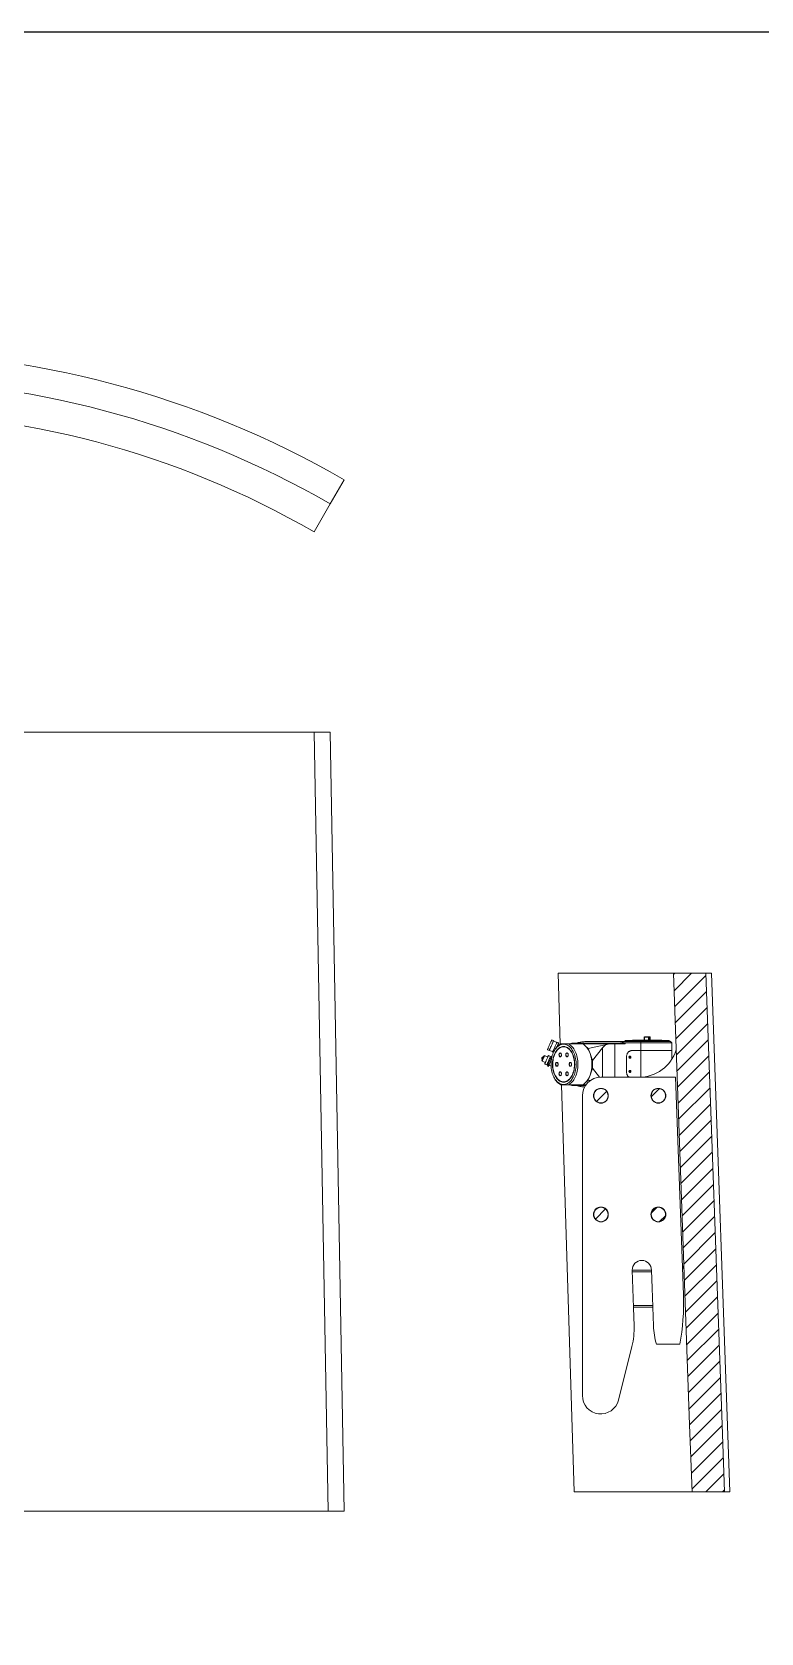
# Model space of a CAD drawing. Header units: millimetres. Extents: x -133 to 8217, y -787 to 7844.
# Drawn here: x 2310 to 4275, y 3528 to 7844 of the extents above; entities that cross this region are included whole.
import ezdxf

# ---------------------------------------------------------------- set-up
doc = ezdxf.new("R2010")
doc.units = ezdxf.units.MM
doc.header["$MEASUREMENT"] = 0
for name, color, linetype in [('00_pen 0.05', 253, 'Continuous'), ('00_pen 0.10', 140, 'Continuous'), ('00_pen 0.25', 3, 'Continuous'), ('00_PEN_Dimensions&Text', 1, 'Continuous')]:
    doc.layers.add(name, color=color, linetype=linetype)
pattern_1 = [(45, (-145.154, 1568.38), (-22.45064, 22.45064), [])]

msp = doc.modelspace()

# ---------------------------------------------------------------- hatches: boundary and pattern name
at = {"layer": '00_pen 0.05', "lineweight": 0}
h = msp.add_hatch(dxfattribs=at)
h.set_pattern_fill('ANSI31', color=256, scale=10, style=0)
h.set_pattern_definition(pattern_1)
edge = h.paths.add_edge_path(flags=0)
edge.add_spline(control_points=[(4038.6, 5307.5), (4053.2, 4901.6), (4067.8, 4495.8), (4082.4, 4089.9), (4084.5, 4029.5), (4086.7, 3969.1), (4088.9, 3908.7)], knot_values=[1.568492, 1.568492, 1.568492, 1.568492, 2.78687, 2.78687, 2.78687, 2.968143, 2.968143, 2.968143, 2.968143], weights=[1, 1, 1, 1, 1, 1, 1], degree=3, periodic=0)
edge.add_line((4088.9, 3908.7), (4176.5, 3908.7))
edge.add_spline(control_points=[(4176.5, 3908.7), (4174.3, 3969.2), (4172.1, 4029.7), (4169.9, 4090.1), (4155.4, 4495.9), (4140.8, 4901.7), (4126.2, 5307.5)], knot_values=[2.62055, 2.62055, 2.62055, 2.62055, 2.802049, 2.802049, 2.802049, 4.020201, 4.020201, 4.020201, 4.020201], weights=[1, 1, 1, 1, 1, 1, 1], degree=3, periodic=0)
edge.add_line((4126.2, 5307.5), (4038.6, 5307.5))
at = {"layer": '00_pen 0.25', "lineweight": 0}
h = msp.add_hatch(dxfattribs=at)
h.set_pattern_fill('ANSI31', color=256, scale=10, style=0)
h.set_pattern_definition(pattern_1)
edge = h.paths.add_edge_path(flags=0)
edge.add_arc((3843.3, 4976.7), 19.5, 0, 360)
h = msp.add_hatch(dxfattribs=at)
h.set_pattern_fill('ANSI31', color=256, scale=10, style=0)
h.set_pattern_definition(pattern_1)
edge = h.paths.add_edge_path(flags=0)
edge.add_arc((3998.3, 4976.7), 19.5, 0, 360)
h = msp.add_hatch(dxfattribs=at)
h.set_pattern_fill('ANSI31', color=256, scale=10, style=0)
h.set_pattern_definition(pattern_1)
edge = h.paths.add_edge_path(flags=0)
edge.add_arc((3843.3, 4656.7), 19.5, 0, 360)
h = msp.add_hatch(dxfattribs=at)
h.set_pattern_fill('ANSI31', color=256, scale=10, style=0)
h.set_pattern_definition(pattern_1)
edge = h.paths.add_edge_path(flags=0)
edge.add_arc((3998.3, 4656.7), 19.5, 0, 360)

# ---------------------------------------------------------------- linework, layer by layer
at = {"layer": '00_pen 0.10', "lineweight": 15}
for p, q in [((3151.5, 6637.2), (3114, 6572.3)), ((3114, 6572.3), (3070.5, 6496.9)), ((657.6, 5956.7), (3070.5, 5956.7)), ((3070.5, 5956.7), (3108, 3856.7)), ((3114, 5956.7), (3070.5, 5956.7)), ((3151.5, 3856.7), (3114, 5956.7)), ((620.1, 3856.7), (3108, 3856.7)), ((3151.5, 3856.7), (3108, 3856.7))]:
    msp.add_line(p, q, dxfattribs=at)
for radius in [2575, 2500, 2412.9]:
    msp.add_arc((1864, 4407.2), radius, 60, 120, dxfattribs=at)
at = {"layer": '00_pen 0.25', "lineweight": 15}
for p, q in [((3733.7, 5116.1), (3727.8, 5307.5)), ((4038.6, 5307.5), (3727.8, 5307.5)), ((4038.6, 5307.5), (4126.2, 5307.5)), ((4141.2, 5307.5), (4126.2, 5307.5)), ((4191.2, 3908.7), (4141.2, 5307.5)), ((3699.2, 5100.5), (3703.9, 5098.5)), ((3704.3, 5099.3), (3713.6, 5095.3)), ((3715.5, 5125.3), (3710.9, 5127.3)), ((3713.2, 5094.5), (3715.4, 5093.5)), ((3724.5, 5120.4), (3715.2, 5124.5)), ((3717, 5096.8), (3716, 5094.7)), ((3729.5, 5119.2), (3724.9, 5121.3)), ((3730.6, 5114.1), (3727.8, 5115.3)), ((3746.1, 5109.1), (3743, 5109.1)), ((3747.5, 5109), (3746.1, 5109.1)), ((3755.6, 5116.8), (3793.4, 5116.8)), ((3773, 5118.8), (3764.7, 5118.8)), ((3773, 5118.8), (3773, 5116.8)), ((3869.3, 5118.8), (3773, 5118.8)), ((3793.4, 5116.8), (3795.4, 5116.8)), ((3801.1, 5111.4), (3795.4, 5116.8)), ((3795.4, 5116.8), (3870.5, 5116.8)), ((3809.4, 5103.7), (3801.1, 5111.4)), ((3891.7, 5122.9), (3807.4, 5122.9)), ((3863.2, 5116), (3809.4, 5103.7)), ((3809.4, 5103.7), (3814.2, 5090.3)), ((3820.8, 5071.8), (3847.4, 5105.8)), ((3847.4, 5026.7), (3847.4, 5105.8)), ((3863.1, 5115.9), (3863.2, 5116)), ((3863.1, 5115.9), (3863.1, 5115.9)), ((3879.7, 5116.8), (3869.3, 5118.8)), ((3869.6, 5118.8), (3869.3, 5118.8)), ((3869.6, 5118.8), (3881.4, 5117)), ((3908.9, 5118.8), (3869.6, 5118.8)), ((3869.6, 5118.8), (3881.4, 5116.9)), ((3869.6, 5118.8), (3869.6, 5118.8)), ((3870.5, 5116.8), (3874.5, 5116.8)), ((3874.5, 5116.8), (3879.7, 5116.8)), ((3880.7, 5116.8), (3880.7, 5116.1)), ((3880.7, 5116.8), (3881.1, 5116.8)), ((3881.1, 5116.8), (3908.9, 5116.8)), ((3881.1, 5026.7), (3881.1, 5116.8)), ((3881.4, 5117), (3881.4, 5116.8)), ((3891.7, 5122.9), (3908.9, 5119.8)), ((3951.3, 5122.9), (3891.7, 5122.9)), ((3909.4, 5125.8), (3906.5, 5122.9)), ((3908.9, 5118.8), (3908.9, 5119.8)), ((3908.9, 5119.8), (3950.5, 5119.8)), ((3908.9, 5116.8), (3908.9, 5118.8)), ((3922.1, 5125.8), (3909.4, 5125.8)), ((4026.7, 5125.8), (3922.1, 5125.8)), ((3950.5, 5098.7), (3927.9, 5098.7)), ((3927.9, 5098.6), (3950.5, 5098.6)), ((3945.8, 5098.6), (3946, 5098.7)), ((3950.5, 5119.8), (3951.3, 5122.9)), ((3950.5, 5119.8), (3950.5, 5098.7)), ((4034.1, 5119.8), (3950.5, 5119.8)), ((4034.1, 5098.7), (3950.5, 5098.7)), ((4034.1, 5098.6), (3950.5, 5098.6)), ((3950.5, 5098.6), (3950.5, 5026.8)), ((4031, 5122.9), (3951.3, 5122.9)), ((3959.7, 5134.9), (3959.7, 5127)), ((3960.7, 5134.9), (3959.7, 5134.9)), ((3959.7, 5127), (3960.7, 5127)), ((3971.2, 5134.9), (3960.7, 5134.9)), ((3960.7, 5127), (3960.7, 5134.9)), ((3961.7, 5098.7), (3961.7, 5098.6)), ((3971.2, 5127), (3971.2, 5134.9)), ((3972.4, 5134.9), (3971.2, 5134.9)), ((3971.2, 5127), (3972.4, 5127)), ((3972.9, 5135.4), (3971.9, 5135.4)), ((3972.4, 5127), (3972.4, 5134.9)), ((3973.4, 5134.9), (3972.4, 5134.9)), ((3972.4, 5127), (3973.4, 5127)), ((3974.9, 5135.4), (3972.9, 5135.4)), ((3973.4, 5127), (3973.4, 5134.9)), ((3975.4, 5134.9), (3973.4, 5134.9)), ((3973.4, 5127), (3975.4, 5127)), ((3975.9, 5135.4), (3974.9, 5135.4)), ((3975.4, 5127), (3975.4, 5134.9)), ((3976.4, 5134.9), (3975.4, 5134.9)), ((3975.4, 5127), (3976.4, 5127)), ((3976.4, 5127), (3976.4, 5134.9)), ((3976.4, 5127), (3976.4, 5134.9)), ((3976.4, 5134.9), (3976.4, 5134.9)), ((3976.4, 5127), (3976.4, 5127)), ((4029.6, 5122.9), (4026.7, 5125.8)), ((4030.2, 5098.7), (4030.2, 5098.6)), ((4034.1, 5119.8), (4031, 5122.9)), ((4034.1, 5098.7), (4034.1, 5119.8)), ((4034.1, 5074.7), (4034.1, 5098.6)), ((3684.2, 5072), (3684.9, 5070.3)), ((3684.9, 5070.3), (3693.6, 5066.5)), ((3691.2, 5084.9), (3689.6, 5084.2)), ((3700, 5081.1), (3691.2, 5084.9)), ((3691.9, 5062.6), (3692, 5062.2)), ((3692, 5062.2), (3697.4, 5059.9)), ((3697.4, 5059.9), (3697.7, 5060)), ((3697.9, 5060.5), (3700.3, 5059.5)), ((3699.3, 5057.2), (3701.8, 5056)), ((3702, 5085.2), (3701.7, 5085)), ((3707.4, 5082.8), (3702, 5085.2)), ((3703.2, 5059.3), (3709, 5056.7)), ((3709.6, 5081), (3707.3, 5082)), ((3707.5, 5082.5), (3707.4, 5082.8)), ((3711.7, 5082.9), (3710.6, 5083.4)), ((3719.6, 5090.6), (3719.5, 5090.4)), ((3749.5, 5089.3), (3749, 5089.5)), ((3814.2, 5090.3), (3820.8, 5071.8)), ((3820.8, 5051), (3814.2, 5032.5)), ((3820.8, 5051), (3820.8, 5071.8)), ((3839.9, 5026.6), (3820.8, 5051)), ((3912.5, 5040.2), (3912.5, 5082.6)), ((3912.5, 5040.2), (3912.5, 5082.6)), ((3923.1, 5082.8), (3922.8, 5082.6)), ((3716, 5028.1), (3717, 5026)), ((3719.5, 5032.5), (3719.6, 5032.2)), ((3743, 5013.7), (3746.1, 5013.7)), ((3795.4, 5006), (3801.1, 5011.4)), ((3801.1, 5011.4), (3809.4, 5019.1)), ((3814.2, 5032.5), (3809.4, 5019.1)), ((3809.4, 5019.1), (3814.9, 5017.9)), ((3843.3, 5026.7), (4044.7, 5026.7)), ((3922.8, 5040.2), (3923.2, 5040.1)), ((3922.8, 5040.2), (3923.2, 5040.1)), ((4044.7, 5026.7), (4065.6, 4440)), ((3771.1, 3908.7), (3737.1, 5006)), ((3755.6, 5006), (3793.4, 5006)), ((3773, 5004), (3764.7, 5004)), ((3773, 5004), (3773, 5006)), ((3801.4, 5004), (3773, 5004)), ((3793.3, 4168.4), (3793.3, 4976.7)), ((3793.4, 5006), (3795.4, 5006)), ((3802.8, 5006), (3795.4, 5006)), ((3927.5, 4506.7), (3929.3, 4455.9)), ((3927.5, 4506.7), (3979.5, 4506.7)), ((3979.6, 4501.7), (3927.6, 4501.7)), ((3981.2, 4457.7), (3979.5, 4506.7)), ((3929.3, 4455.9), (3931.1, 4405.9)), ((3983, 4407.7), (3981.2, 4457.7)), ((3930.8, 4411.7), (3982.8, 4411.7)), ((3941.1, 4406.7), (3931, 4406.7)), ((3931.1, 4405.9), (3931.1, 4404.9)), ((3931.1, 4404.9), (3932.8, 4356.8)), ((3983, 4406.7), (3941.1, 4406.7)), ((3983, 4406.7), (3983, 4407.7)), ((3984.8, 4356.8), (3983, 4406.7)), ((3927, 4301.1), (3890.8, 4156.4)), ((4056.3, 4306.7), (3993, 4306.7)), ((3771.1, 3908.7), (4088.9, 3908.7)), ((4088.9, 3908.7), (4176.5, 3908.7)), ((4176.5, 3908.7), (4191.2, 3908.7))]:
    msp.add_line(p, q, dxfattribs=at)
at = {"layer": '00_pen 0.25', "lineweight": 15, "flags": 128}
for points in [[(4088.9, 3908.7), (4082.4, 4089.9), (4038.6, 5307.5)], [(4126.2, 5307.5), (4169.9, 4090.1), (4176.5, 3908.7)], [(3705.1, 5113.9), (3704.2, 5111.8), (3703.3, 5109.8), (3702.4, 5107.9), (3701.6, 5106.1), (3700.9, 5104.5), (3700.4, 5103.1), (3699.9, 5102), (3699.5, 5101.2), (3699.3, 5100.7), (3699.2, 5100.5)], [(3704.3, 5099.3), (3704.2, 5099.2), (3704, 5098.7), (3703.9, 5098.5), (3704, 5098.7), (3704.2, 5099.2), (3704.5, 5100), (3705, 5101.1), (3705.6, 5102.4), (3706.3, 5104), (3707.1, 5105.8), (3707.9, 5107.8), (3708.8, 5109.8), (3709.7, 5111.9)], [(3709.7, 5111.9), (3708.8, 5109.9), (3708, 5107.9), (3707.2, 5106.1), (3706.4, 5104.4), (3705.8, 5102.8), (3705.2, 5101.6), (3704.8, 5100.6), (3704.5, 5099.8), (3704.3, 5099.4), (3704.3, 5099.3)], [(3710.9, 5127.3), (3710.9, 5127.3), (3710.8, 5127.2), (3710.6, 5126.7), (3710.3, 5125.9), (3709.8, 5124.8), (3709.2, 5123.4), (3708.5, 5121.8), (3707.7, 5120), (3706.9, 5118.1), (3706, 5116), (3705.1, 5113.9)], [(3742.7, 5006.9), (3740, 5007.1), (3737.3, 5007.6), (3734.6, 5008.5), (3732, 5009.7), (3729.5, 5011.3), (3727, 5013.2), (3724.6, 5015.4), (3722.4, 5017.8), (3720.3, 5020.6), (3718.3, 5023.7), (3716.5, 5026.9), (3714.9, 5030.5), (3713.4, 5034.2), (3712.2, 5038), (3711.1, 5042.1), (3710.2, 5046.2), (3709.6, 5050.5), (3709.2, 5054.8), (3708.9, 5059.2), (3708.9, 5063.6), (3709.2, 5068), (3709.6, 5072.3), (3710.2, 5076.6), (3711.1, 5080.7), (3712.2, 5084.8), (3713.4, 5088.6), (3714.9, 5092.4), (3716.5, 5095.9), (3718.3, 5099.1), (3720.3, 5102.2), (3722.4, 5105), (3724.6, 5107.5), (3727, 5109.6), (3729.5, 5111.5), (3732, 5113.1), (3734.6, 5114.3), (3737.3, 5115.2), (3740, 5115.7), (3742.7, 5115.9)], [(3709.7, 5111.9), (3710.6, 5114), (3711.5, 5116.1), (3712.4, 5118), (3713.1, 5119.8), (3713.8, 5121.4), (3714.4, 5122.7), (3714.9, 5123.8), (3715.3, 5124.7), (3715.5, 5125.1), (3715.5, 5125.3), (3715.5, 5125.1), (3715.3, 5124.7), (3715.2, 5124.5)], [(3715.2, 5124.5), (3715.2, 5124.4), (3715, 5124), (3714.7, 5123.3), (3714.2, 5122.3), (3713.7, 5121), (3713, 5119.5), (3712.3, 5117.8), (3711.5, 5115.9), (3710.6, 5113.9), (3709.7, 5111.9)], [(3742.7, 5109.7), (3740.1, 5109.5), (3737.5, 5108.9), (3735, 5108), (3732.5, 5106.8), (3730.1, 5105.1), (3727.7, 5103.2), (3725.5, 5100.9), (3723.5, 5098.4), (3721.5, 5095.5), (3719.8, 5092.4), (3718.2, 5089.1), (3716.8, 5085.5), (3715.6, 5081.8), (3714.6, 5077.9), (3713.8, 5073.9), (3713.2, 5069.8), (3712.9, 5065.6), (3712.8, 5061.4), (3712.9, 5057.2), (3713.2, 5053), (3713.8, 5048.9), (3714.6, 5044.9), (3715.6, 5041), (3716.8, 5037.3), (3718.2, 5033.7), (3719.8, 5030.4), (3721.5, 5027.3), (3723.5, 5024.4), (3725.5, 5021.9), (3727.7, 5019.6), (3730.1, 5017.7), (3732.5, 5016.1), (3735, 5014.8), (3737.5, 5013.9), (3740.1, 5013.3), (3742.7, 5013.1)], [(3719, 5107.9), (3718.1, 5105.8), (3717.2, 5103.7), (3716.4, 5101.8), (3715.6, 5100), (3714.9, 5098.4), (3714.3, 5097), (3713.9, 5095.9), (3713.5, 5095.1), (3713.3, 5094.6), (3713.2, 5094.5)], [(3742.7, 5014.1), (3745.2, 5014.3), (3747.7, 5014.8), (3750.2, 5015.7), (3752.6, 5016.9), (3755, 5018.4), (3757.2, 5020.3), (3759.3, 5022.4), (3761.4, 5024.9), (3763.2, 5027.6), (3765, 5030.6), (3766.5, 5033.8), (3767.9, 5037.2), (3769.1, 5040.7), (3770.1, 5044.5), (3770.9, 5048.3), (3771.5, 5052.3), (3771.9, 5056.3), (3772.1, 5060.4), (3772, 5064.5), (3771.7, 5068.5), (3771.2, 5072.5), (3770.5, 5076.4), (3769.6, 5080.2), (3768.5, 5083.9), (3767.2, 5087.4), (3765.8, 5090.7), (3764.1, 5093.8), (3762.3, 5096.6), (3760.4, 5099.2), (3758.3, 5101.5), (3756.1, 5103.5), (3753.8, 5105.2), (3751.4, 5106.6), (3749, 5107.6), (3746.5, 5108.3), (3744, 5108.7), (3741.4, 5108.7), (3738.9, 5108.3), (3736.4, 5107.6), (3734, 5106.6), (3731.6, 5105.2), (3729.3, 5103.5), (3727.1, 5101.5), (3725.1, 5099.2), (3723.1, 5096.6), (3721.3, 5093.8), (3719.7, 5090.7), (3718.2, 5087.4), (3716.9, 5083.9), (3715.8, 5080.2), (3714.9, 5076.4), (3714.2, 5072.5), (3713.7, 5068.5), (3713.4, 5064.5), (3713.4, 5060.4), (3713.5, 5056.3), (3713.9, 5052.3), (3714.5, 5048.3), (3715.3, 5044.5), (3716.3, 5040.7), (3717.5, 5037.2), (3718.9, 5033.8), (3720.5, 5030.6), (3722.2, 5027.6), (3724.1, 5024.9), (3726.1, 5022.4), (3728.2, 5020.3), (3730.5, 5018.4), (3732.8, 5016.9), (3735.2, 5015.7), (3737.7, 5014.8), (3740.2, 5014.3), (3742.7, 5014.1)], [(3735.1, 5116.8), (3732.3, 5115.3), (3729.7, 5113.4), (3727.2, 5111.3), (3724.8, 5108.8), (3722.5, 5106), (3720.3, 5102.9), (3718.4, 5099.5), (3717, 5096.8)], [(3724.9, 5121.3), (3724.9, 5121.3), (3724.8, 5121.1), (3724.6, 5120.6), (3724.2, 5119.8), (3723.8, 5118.7), (3723.2, 5117.3), (3722.5, 5115.7), (3721.7, 5113.9), (3720.8, 5112), (3720, 5110), (3719, 5107.9)], [(3743, 5013.7), (3745.6, 5013.9), (3748.1, 5014.4), (3750.6, 5015.3), (3753, 5016.5), (3755.4, 5018.1), (3757.6, 5019.9), (3759.8, 5022.1), (3761.8, 5024.6), (3763.7, 5027.3), (3765.4, 5030.3), (3767, 5033.5), (3768.4, 5037), (3769.6, 5040.6), (3770.6, 5044.3), (3771.4, 5048.2), (3772, 5052.2), (3772.4, 5056.3), (3772.6, 5060.4), (3772.5, 5064.5), (3772.3, 5068.6), (3771.8, 5072.6), (3771.1, 5076.5), (3770.2, 5080.4), (3769, 5084.1), (3767.7, 5087.6), (3766.3, 5090.9), (3764.6, 5094), (3762.8, 5096.9), (3760.8, 5099.5), (3758.7, 5101.8), (3756.5, 5103.8), (3754.2, 5105.6), (3751.8, 5106.9), (3749.3, 5108), (3746.8, 5108.7), (3744.3, 5109), (3741.7, 5109), (3739.2, 5108.7), (3736.7, 5108), (3734.2, 5106.9), (3731.8, 5105.6), (3729.5, 5103.8), (3727.3, 5101.8), (3725.2, 5099.5), (3723.2, 5096.9), (3721.4, 5094), (3719.8, 5090.9), (3719.6, 5090.6)], [(3725.2, 5109.2), (3725.5, 5110), (3726.3, 5111.9), (3727.1, 5113.7), (3727.8, 5115.3), (3728.4, 5116.7), (3728.9, 5117.8), (3729.2, 5118.6), (3729.5, 5119.1), (3729.5, 5119.2), (3729.5, 5119.1), (3729.2, 5118.6), (3728.9, 5117.8), (3728.4, 5116.7), (3727.8, 5115.3), (3727.8, 5115.3)], [(3727.8, 5115.3), (3727.8, 5115.2), (3727.6, 5114.9), (3727.4, 5114.3), (3727, 5113.4), (3726.5, 5112.2), (3725.9, 5110.8), (3725.2, 5109.2), (3725.2, 5109.2)], [(3744.7, 5109.6), (3744.1, 5109.5), (3742, 5109.1)], [(3742.7, 5115.9), (3745.4, 5115.7), (3748.1, 5115.2), (3750.8, 5114.3), (3753.4, 5113.1), (3756, 5111.5), (3758.4, 5109.6), (3760.8, 5107.5), (3763, 5105), (3765.1, 5102.2), (3767.1, 5099.1), (3768.9, 5095.9), (3770.5, 5092.4), (3772, 5088.6), (3773.2, 5084.8), (3774.3, 5080.7), (3775.2, 5076.6), (3775.8, 5072.3), (3776.3, 5068), (3776.5, 5063.6), (3776.5, 5059.2), (3776.3, 5054.8), (3775.8, 5050.5), (3775.2, 5046.2), (3774.3, 5042.1), (3773.2, 5038), (3772, 5034.2), (3770.5, 5030.5), (3768.9, 5026.9), (3767.1, 5023.7), (3765.1, 5020.6), (3763, 5017.8), (3760.8, 5015.4), (3758.4, 5013.2), (3756, 5011.3), (3753.4, 5009.7), (3750.8, 5008.5), (3748.1, 5007.6), (3745.4, 5007.1), (3742.7, 5006.9)], [(3742.7, 5013.1), (3745.3, 5013.3), (3747.9, 5013.9), (3750.5, 5014.8), (3753, 5016.1), (3755.4, 5017.7), (3757.7, 5019.6), (3759.9, 5021.9), (3762, 5024.4), (3763.9, 5027.3), (3765.6, 5030.4), (3767.2, 5033.7), (3768.6, 5037.3), (3769.8, 5041), (3770.8, 5044.9), (3771.6, 5048.9), (3772.2, 5053), (3772.5, 5057.2), (3772.6, 5061.4), (3772.5, 5065.6), (3772.2, 5069.8), (3771.6, 5073.9), (3770.8, 5077.9), (3769.8, 5081.8), (3768.6, 5085.5), (3767.2, 5089.1), (3765.6, 5092.4), (3763.9, 5095.5), (3762, 5098.4), (3759.9, 5100.9), (3757.7, 5103.2), (3755.4, 5105.1), (3753, 5106.8), (3750.5, 5108), (3747.9, 5108.9), (3745.3, 5109.5), (3742.7, 5109.7)], [(3755.6, 5116.8), (3758.3, 5115.3), (3760.9, 5113.4), (3763.4, 5111.3), (3765.8, 5108.8), (3768.1, 5106), (3770.3, 5102.9), (3772.2, 5099.5), (3774, 5095.9), (3775.7, 5092.1), (3777.1, 5088.1), (3778.3, 5083.9), (3779.3, 5079.6), (3780.1, 5075.1), (3780.7, 5070.6), (3781, 5066), (3781.1, 5061.4), (3781, 5056.8), (3780.7, 5052.2), (3780.1, 5047.7), (3779.3, 5043.2), (3778.3, 5038.9), (3777.1, 5034.7), (3775.7, 5030.7), (3774, 5026.9), (3772.2, 5023.3), (3770.3, 5019.9), (3768.1, 5016.8), (3765.8, 5014), (3763.4, 5011.5), (3760.9, 5009.4), (3758.3, 5007.5), (3755.6, 5006)], [(3760.6, 5116.8), (3762.1, 5117.6), (3764.7, 5118.8)], [(3959.7, 5127), (3959.7, 5126.9), (3959.6, 5126.8)], [(3960.7, 5127), (3960.7, 5126.9), (3960.7, 5126.8)], [(3971.2, 5127), (3971.2, 5126.9), (3971.2, 5126.8)], [(3972.4, 5127), (3972.4, 5126.9), (3972.4, 5126.8)], [(3976.4, 5126.8), (3976.4, 5126.9), (3976.4, 5127)], [(3976.4, 5127), (3976.4, 5126.9), (3976.4, 5126.8)], [(3686.9, 5078.1), (3686.3, 5076.7), (3685.7, 5075.4), (3685.2, 5074.2), (3684.8, 5073.2), (3684.5, 5072.5), (3684.3, 5072.1), (3684.2, 5072)], [(3688.1, 5077.6), (3687.4, 5076), (3686.7, 5074.5), (3686.1, 5073.2), (3685.6, 5072.1), (3685.3, 5071.2), (3685, 5070.6), (3684.9, 5070.3), (3684.9, 5070.3)], [(3689.6, 5084.2), (3689.5, 5084.1), (3689.3, 5083.7), (3689, 5083), (3688.6, 5082), (3688.1, 5080.9), (3687.5, 5079.5), (3686.9, 5078.1)], [(3691.2, 5084.9), (3691.2, 5084.9), (3691.1, 5084.6), (3690.9, 5084), (3690.5, 5083.2), (3690, 5082), (3689.4, 5080.7), (3688.7, 5079.2), (3688.1, 5077.6)], [(3696.8, 5073.8), (3696, 5071.9), (3695.2, 5070.1), (3694.4, 5068.3), (3693.7, 5066.7), (3693.1, 5065.4), (3692.6, 5064.2), (3692.3, 5063.4), (3692, 5062.8), (3691.9, 5062.6), (3691.9, 5062.6)], [(3697, 5073.7), (3696.2, 5071.8), (3695.4, 5069.9), (3694.6, 5068.1), (3693.9, 5066.5), (3693.3, 5065.1), (3692.8, 5063.9), (3692.4, 5063.1), (3692.2, 5062.5), (3692, 5062.2), (3692, 5062.2)], [(3701.7, 5085), (3701.7, 5085), (3701.6, 5084.8), (3701.3, 5084.2), (3701, 5083.4), (3700.5, 5082.2), (3699.9, 5080.9), (3699.2, 5079.3), (3698.4, 5077.5), (3697.6, 5075.7), (3696.8, 5073.8)], [(3702, 5085.2), (3702, 5085.2), (3701.9, 5084.9), (3701.7, 5084.3), (3701.3, 5083.5), (3700.8, 5082.3), (3700.2, 5080.9), (3699.5, 5079.3), (3698.7, 5077.5), (3697.9, 5075.6), (3697, 5073.7)], [(3707.1, 5082.2), (3706.7, 5081.4), (3706.3, 5080.3), (3705.7, 5078.9), (3705, 5077.3), (3704.2, 5075.6), (3703.4, 5073.7), (3702.6, 5071.8), (3701.7, 5069.9), (3700.9, 5068), (3700.1, 5066.2), (3699.4, 5064.5), (3698.8, 5063.1), (3698.2, 5061.8), (3697.8, 5060.9), (3697.6, 5060.3), (3697.4, 5059.9), (3697.4, 5059.9)], [(3702.6, 5071.3), (3701.8, 5069.4), (3701, 5067.5), (3700.2, 5065.8), (3699.6, 5064.2), (3699, 5062.8), (3698.5, 5061.7), (3698.1, 5060.8), (3697.8, 5060.3), (3697.7, 5060), (3697.8, 5060.1), (3697.9, 5060.5), (3698.3, 5061.2), (3698.7, 5062.2), (3699.2, 5063.5), (3699.9, 5065), (3700.6, 5066.6), (3701.4, 5068.4), (3702.2, 5070.3), (3703, 5072.2), (3703.9, 5074.1), (3704.6, 5075.9), (3705.4, 5077.6), (3706, 5079), (3706.5, 5080.3), (3707, 5081.3), (3707.3, 5082), (3707.5, 5082.4), (3707.5, 5082.5), (3707.4, 5082.3), (3707.2, 5081.7), (3706.8, 5080.8), (3706.3, 5079.7), (3705.7, 5078.3), (3705, 5076.8), (3704.2, 5075), (3703.4, 5073.2), (3702.6, 5071.3)], [(3702.6, 5071.3), (3701.8, 5069.4), (3701, 5067.6), (3700.3, 5065.9), (3699.6, 5064.3), (3699, 5063), (3698.6, 5061.9), (3698.2, 5061.1), (3698, 5060.7), (3697.9, 5060.5)], [(3704.9, 5070.3), (3704.1, 5068.2), (3703.2, 5066.2), (3702.4, 5064.3), (3701.6, 5062.6), (3700.9, 5061), (3700.3, 5059.7), (3699.9, 5058.6), (3699.5, 5057.8), (3699.3, 5057.3), (3699.3, 5057.2)], [(3709.9, 5074.7), (3709.3, 5073.2), (3708.4, 5071.2), (3707.5, 5069.1), (3706.6, 5067.1), (3705.8, 5065.1), (3704.9, 5063.2), (3704.2, 5061.4), (3703.5, 5059.9), (3702.9, 5058.5), (3702.4, 5057.5), (3702.1, 5056.7), (3701.9, 5056.2), (3701.8, 5056), (3701.9, 5056.2), (3702.1, 5056.7), (3702.4, 5057.5), (3702.9, 5058.5), (3703.5, 5059.9), (3704.2, 5061.4), (3704.9, 5063.2), (3705.8, 5065.1), (3706.6, 5067.1), (3707.5, 5069.1), (3707.5, 5069.1)], [(3707.3, 5082), (3707.3, 5082), (3707.2, 5081.9), (3707, 5081.4), (3706.7, 5080.6), (3706.2, 5079.5), (3705.6, 5078.2), (3705, 5076.7), (3704.2, 5075), (3703.4, 5073.1), (3702.6, 5071.3)], [(3709.9, 5074.7), (3709.7, 5074.1), (3708.9, 5072.4), (3708.1, 5070.5), (3707.3, 5068.6), (3706.4, 5066.7), (3705.7, 5064.9), (3704.9, 5063.2), (3704.3, 5061.8), (3703.8, 5060.6), (3703.4, 5059.8), (3703.2, 5059.3)], [(3710.6, 5083.4), (3710.6, 5083.4), (3710.6, 5083.2), (3710.4, 5082.7), (3710, 5081.9), (3709.6, 5080.9), (3709, 5079.5), (3708.3, 5078), (3707.5, 5076.2), (3706.7, 5074.3), (3705.8, 5072.3), (3704.9, 5070.3)], [(3707.5, 5069.1), (3708.4, 5071.2), (3709.3, 5073.2), (3709.9, 5074.7)], [(3724.5, 5066.7), (3725.3, 5066.5), (3726.1, 5066), (3726.8, 5065.1), (3727.3, 5064), (3727.7, 5062.8), (3727.8, 5061.4), (3727.7, 5060), (3727.3, 5058.8), (3726.8, 5057.7), (3726.1, 5056.8), (3725.3, 5056.3), (3724.5, 5056.1), (3723.6, 5056.3), (3722.9, 5056.8), (3722.2, 5057.7), (3721.7, 5058.8), (3721.3, 5060), (3721.2, 5061.4), (3721.3, 5062.8), (3721.7, 5064), (3722.2, 5065.1), (3722.9, 5066), (3723.6, 5066.5), (3724.5, 5066.7)], [(3727.2, 5064.4), (3726.7, 5065.2), (3726, 5065.9), (3725.2, 5066.3), (3724.4, 5066.3), (3723.6, 5065.9), (3722.9, 5065.2), (3722.3, 5064.2), (3721.9, 5063), (3721.8, 5061.7), (3721.8, 5060.4), (3722.1, 5059.1), (3722.6, 5058.1), (3723.2, 5057.2), (3724, 5056.7), (3724.8, 5056.5), (3724.8, 5056.5)], [(3733.6, 5092.1), (3734.5, 5091.9), (3735.2, 5091.4), (3735.9, 5090.6), (3736.4, 5089.5), (3736.8, 5088.2), (3736.9, 5086.8), (3736.8, 5085.5), (3736.4, 5084.2), (3735.9, 5083.1), (3735.2, 5082.3), (3734.5, 5081.7), (3733.6, 5081.5), (3732.8, 5081.7), (3732, 5082.3), (3731.3, 5083.1), (3730.8, 5084.2), (3730.4, 5085.5), (3730.3, 5086.8), (3730.4, 5088.2), (3730.8, 5089.5), (3731.3, 5090.6), (3732, 5091.4), (3732.8, 5091.9), (3733.6, 5092.1)], [(3736.2, 5090), (3735.7, 5090.8), (3735, 5091.4), (3734.2, 5091.7), (3733.4, 5091.7), (3732.6, 5091.2), (3731.9, 5090.5), (3731.3, 5089.5), (3731, 5088.3), (3730.9, 5086.9), (3731, 5085.6), (3731.3, 5084.4)], [(3731.3, 5084.4), (3731.8, 5083.3), (3732.4, 5082.5), (3733.2, 5082.1), (3734, 5081.9), (3734.9, 5082.2), (3735.6, 5082.8), (3736.2, 5083.7), (3736.3, 5083.8)], [(3754.7, 5084.2), (3754.1, 5083.1), (3753.5, 5082.3), (3752.7, 5081.7), (3751.8, 5081.5), (3751, 5081.7), (3750.2, 5082.3), (3749.5, 5083.1), (3749, 5084.2), (3748.7, 5085.5), (3748.5, 5086.8), (3748.7, 5088.2), (3749, 5089.5)], [(3749, 5089.5), (3749.5, 5090.6), (3750.2, 5091.4), (3751, 5091.9), (3751.8, 5092.1), (3752.7, 5091.9), (3753.5, 5091.4), (3754.1, 5090.6), (3754.7, 5089.5), (3755, 5088.2), (3755.1, 5086.8), (3755, 5085.5), (3754.7, 5084.2)], [(3749.5, 5089.3), (3749.2, 5088), (3749.1, 5086.6), (3749.2, 5085.2), (3749.6, 5084), (3750.2, 5083), (3751, 5082.3), (3751.8, 5082), (3752.7, 5082), (3753.5, 5082.5), (3754.2, 5083.3), (3754.5, 5083.8)], [(3754.4, 5090), (3754, 5090.7), (3753.2, 5091.4), (3752.4, 5091.7), (3751.5, 5091.6), (3750.7, 5091.2), (3750, 5090.4), (3749.5, 5089.3)], [(3760.9, 5066.7), (3761.8, 5066.5), (3762.6, 5066), (3763.2, 5065.1), (3763.8, 5064), (3764.1, 5062.8), (3764.2, 5061.4), (3764.1, 5060), (3763.8, 5058.8), (3763.2, 5057.7), (3762.6, 5056.8), (3761.8, 5056.3), (3760.9, 5056.1), (3760.1, 5056.3), (3759.3, 5056.8), (3758.6, 5057.7), (3758.1, 5058.8), (3757.8, 5060), (3757.6, 5061.4), (3757.8, 5062.8), (3758.1, 5064), (3758.6, 5065.1), (3759.3, 5066), (3760.1, 5066.5), (3760.9, 5066.7)], [(3761.2, 5066.3), (3760.4, 5066.1), (3759.6, 5065.6), (3759, 5064.7), (3758.5, 5063.7), (3758.2, 5062.4), (3758.2, 5061.1), (3758.4, 5059.8), (3758.7, 5058.6), (3759.3, 5057.6), (3760, 5056.9), (3760.8, 5056.5), (3761.6, 5056.5), (3762.4, 5056.9), (3763.1, 5057.6), (3763.6, 5058.4)], [(3919, 5080.5), (3919.2, 5081.5), (3919.7, 5082.3), (3920.5, 5083), (3921.5, 5083.2), (3922.4, 5083.1), (3923.3, 5082.7), (3924, 5081.9), (3924.4, 5081), (3924.4, 5079.9), (3924, 5079), (3923.3, 5078.2), (3922.4, 5077.8), (3921.5, 5077.7), (3920.5, 5078), (3919.7, 5078.6), (3919.2, 5079.4), (3919, 5080.5)], [(3717, 5026), (3718.4, 5023.3), (3720.3, 5019.9), (3722.5, 5016.8), (3724.8, 5014), (3727.2, 5011.5), (3729.7, 5009.4), (3732.3, 5007.5), (3735.1, 5006)], [(3719.6, 5032.2), (3720.6, 5030.3), (3722.3, 5027.3), (3724.2, 5024.6), (3726.2, 5022.1), (3728.4, 5019.9), (3730.7, 5018.1), (3733, 5016.5), (3735.5, 5015.3), (3737.9, 5014.4), (3740.5, 5013.9), (3743, 5013.7)], [(3733.6, 5041.3), (3734.5, 5041.1), (3735.2, 5040.5), (3735.9, 5039.7), (3736.4, 5038.6), (3736.8, 5037.3), (3736.9, 5036), (3736.8, 5034.6), (3736.4, 5033.3), (3735.9, 5032.2), (3735.2, 5031.4), (3734.5, 5030.9), (3733.6, 5030.7), (3732.8, 5030.9), (3732, 5031.4), (3731.3, 5032.2), (3730.8, 5033.3), (3730.4, 5034.6), (3730.3, 5036), (3730.4, 5037.3), (3730.8, 5038.6), (3731.3, 5039.7), (3732, 5040.5), (3732.8, 5041.1), (3733.6, 5041.3)], [(3736.3, 5039.1), (3735.9, 5039.6), (3735.2, 5040.4), (3734.5, 5040.8), (3733.6, 5040.9), (3732.8, 5040.6), (3732.1, 5039.9), (3731.5, 5039), (3731.1, 5037.8), (3730.9, 5036.5), (3730.9, 5035.2), (3731.1, 5033.9), (3731.6, 5032.8), (3732.2, 5031.9), (3733, 5031.3), (3733.8, 5031.1), (3734.6, 5031.2), (3735.4, 5031.7), (3736, 5032.5), (3736.3, 5032.9)], [(3742, 5013.7), (3744.1, 5013.3), (3744.7, 5013.2)], [(3746.1, 5013.7), (3747.4, 5013.8), (3747.5, 5013.8)], [(3751.8, 5041.3), (3752.7, 5041.1), (3753.5, 5040.5), (3754.1, 5039.7), (3754.7, 5038.6), (3755, 5037.3), (3755.1, 5036), (3755, 5034.6), (3754.7, 5033.3), (3754.1, 5032.2), (3753.5, 5031.4), (3752.7, 5030.9), (3751.8, 5030.7), (3751, 5030.9), (3750.2, 5031.4), (3749.5, 5032.2), (3749, 5033.3), (3748.7, 5034.6), (3748.5, 5036), (3748.7, 5037.3), (3749, 5038.6), (3749.5, 5039.7), (3750.2, 5040.5), (3751, 5041.1), (3751.8, 5041.3)], [(3754.5, 5039), (3754.2, 5039.5), (3753.6, 5040.3), (3752.8, 5040.7), (3752, 5040.9), (3751.2, 5040.6), (3750.4, 5040), (3749.8, 5039.2), (3749.4, 5038), (3749.1, 5036.8), (3749.1, 5035.4), (3749.3, 5034.1), (3749.7, 5033), (3750.3, 5032), (3751, 5031.4), (3751.8, 5031.1), (3752.7, 5031.2), (3753.5, 5031.6), (3754.1, 5032.3), (3754.5, 5033)], [(3919, 5042.4), (3919.2, 5043.4), (3919.7, 5044.2), (3920.5, 5044.9), (3921.5, 5045.1), (3922.4, 5045), (3923.3, 5044.6), (3924, 5043.8), (3924.4, 5042.9), (3924.4, 5041.8), (3924, 5040.9), (3923.3, 5040.1), (3922.4, 5039.7), (3921.5, 5039.6), (3920.5, 5039.9), (3919.7, 5040.5), (3919.2, 5041.3), (3919, 5042.4)], [(3760.6, 5006), (3762.1, 5005.2), (3764.7, 5004)]]:
    msp.add_lwpolyline(points, dxfattribs=at)
at = {"layer": '00_pen 0.25', "lineweight": 15}
for centre, radius in [((3843.3, 4976.7), 20), ((3843.3, 4976.7), 19.5), ((3998.3, 4976.7), 20), ((3998.3, 4976.7), 19.5), ((3843.3, 4656.7), 20), ((3843.3, 4656.7), 19.5), ((3998.3, 4656.7), 20), ((3998.3, 4656.7), 19.5)]:
    msp.add_circle(centre, radius, dxfattribs=at)
for centre, radius, start, end in [((3779.7, 5088.8), 31.2, 46.5957, 63.843), ((3763.6, 5073.5), 53.3, 18.314, 45.3118), ((3929.9, 5125.7), 1.02, 90, 177.5131), ((3945.9, 5131.7), 105, 270, 342.5549), ((3960.2, 5134.9), 0.508, 90, 180), ((3961.3, 5135), 0.634, 142.2059, 190.8937), ((3970, 5135), 1.27, 354.341, 17.4626), ((3971.9, 5134.9), 0.507, 359.9319, 89.9317), ((3975.9, 5134.9), 0.508, 0, 90), ((3975.9, 5134.9), 0.507, 359.9319, 89.9317), ((4006.2, 5125.7), 1.02, 2.4869, 90), ((4097.3, 4912.8), 425.4, 156.4328, 156.5316), ((3724.4, 5059.5), 3, 277.6399, 339.045), ((3760.8, 5063.3), 3, 20.955, 82.3601), ((3730.5, 5061.4), 88.6, 340.9659, 19.0341), ((3843.3, 4976.7), 50, 90, 180), ((3779.7, 5034), 31.2, 296.157, 313.4043), ((3763.6, 5049.3), 53.3, 314.6882, 341.686), ((3953.5, 4506.7), 26, 0, 180), ((3969.4, 4471.7), 105, 21.1762, 27.2387), ((3433.3, 4417.4), 632.8, 349.9215, 2.0417), ((3732.9, 4349.6), 200, 345.9638, 2.0417), ((4184.7, 4363.9), 200, 182.0417, 196.6153), ((3842.8, 4168.4), 49.5, 180, 345.9638)]:
    msp.add_arc(centre, radius, start, end, dxfattribs=at)
for centre, major_axis, ratio, start_param, end_param in [((3871, 5039.8), (-7.2, 76.2), 0.491153, 0.016551, 0.477782), ((3871, 5087.8), (38, 2.7), 0.758239, 1.529966, 1.725071), ((3871, 5087.8), (38, 2.7), 0.758239, 1.260021, 1.425292), ((3972.9, 5134.9), (0.542, 0), 0.937612, 0, 1.570796), ((3974.9, 5134.9), (0, 0.508), 0.928705, 4.712389, 6.283185), ((3925.2, 5080.5), (3.71, 0), 0.754008, 2.258466, 4.143045), ((3925.2, 5080.5), (3.71, 0), 0.754008, 2.257944, 4.138807), ((3925.2, 5042.4), (3.71, 0), 0.754008, 2.140137, 4.024719), ((3925.2, 5042.4), (3.71, 0), 0.754008, 2.144377, 4.025241)]:
    msp.add_ellipse(centre, major_axis=major_axis, ratio=ratio, start_param=start_param, end_param=end_param, dxfattribs=at)
for points, knots in [([(3735.1, 5116.8), (3735.8, 5116.8), (3737.3, 5116.8), (3740.1, 5116.8), (3742.3, 5116.8), (3743.4, 5116.8)], [0, 0, 0, 0, 0.335459, 0.666828, 1, 1, 1, 1]), ([(3743.4, 5116.8), (3745.2, 5116.8), (3748.9, 5116.8), (3753.3, 5116.8), (3755.6, 5116.8)], [0, 0, 0, 0, 0.498895, 1, 1, 1, 1]), ([(3807.4, 5122.9), (3804, 5122.8), (3797.2, 5122.6), (3787, 5121.2), (3780.4, 5119.6), (3777, 5118.8)], [0, 0, 0, 0, 0.334021, 0.667635, 1, 1, 1, 1]), ([(3912.5, 5082.6), (3912.5, 5083.7), (3912.7, 5085.8), (3913.5, 5088.8), (3915, 5091.6), (3916.8, 5093.9), (3918.9, 5095.7), (3921.1, 5097.1), (3923.6, 5098.1), (3925.9, 5098.6), (3927.3, 5098.6), (3927.9, 5098.7)], [0, 0, 0, 0, 0.125939, 0.251398, 0.373663, 0.495933, 0.603237, 0.710536, 0.817744, 0.92483, 1, 1, 1, 1]), ([(3912.5, 5082.6), (3912.6, 5083.7), (3912.8, 5085.8), (3913.6, 5088.8), (3915, 5091.5), (3916.8, 5093.8), (3918.9, 5095.7), (3921.1, 5097.1), (3923.6, 5098), (3925.9, 5098.5), (3927.3, 5098.6), (3927.9, 5098.6)], [0, 0, 0, 0, 0.125657, 0.250837, 0.373315, 0.495795, 0.603054, 0.710304, 0.817493, 0.924547, 1, 1, 1, 1]), ([(3937.6, 5126.8), (3936.8, 5126.8), (3934.9, 5126.8), (3932.8, 5126.8), (3931.3, 5126.8), (3930.4, 5126.8), (3929.9, 5126.8), (3929.9, 5126.8), (3929.9, 5126.8)], [0, 0, 0, 0, 0.1878504, 0.3815069, 0.5806254, 0.7362727, 0.8919413, 1, 1, 1, 1]), ([(4006.2, 5126.8), (4006.2, 5126.8), (4006.2, 5126.8), (4005.9, 5126.8), (4005.2, 5126.8), (4004.1, 5126.8), (4002.6, 5126.8), (4000.6, 5126.8), (3998, 5126.8), (3994.7, 5126.8), (3991.2, 5126.8), (3987.3, 5126.8), (3983, 5126.8), (3978.7, 5126.8), (3974.6, 5126.8), (3970.7, 5126.8), (3966.8, 5126.8), (3962.9, 5126.8), (3959, 5126.8), (3955.2, 5126.8), (3951.6, 5126.8), (3947.9, 5126.8), (3944.2, 5126.8), (3940.6, 5126.8), (3938.6, 5126.8), (3937.6, 5126.8)], [0, 0, 0, 0, 0.013257, 0.0546634, 0.0960641, 0.1374705, 0.1780087, 0.2185524, 0.2704077, 0.3208489, 0.3697756, 0.4186973, 0.4691386, 0.5209988, 0.561537, 0.6020807, 0.6434814, 0.6848878, 0.7262885, 0.7676949, 0.8082331, 0.8487768, 0.9006321, 0.9510721, 1, 1, 1, 1]), ([(3971.9, 5135.4), (3971.9, 5135.4), (3971.8, 5135.4), (3971.7, 5135.4), (3971.4, 5135.4), (3971.3, 5135.4), (3971.2, 5135.4)], [0, 0, 0, 0, 0.242204, 0.5, 0.757796, 1, 1, 1, 1]), ([(3688.1, 5081), (3687.8, 5081.1), (3687.3, 5081.2), (3686.5, 5081.2), (3685.7, 5081.1), (3684.9, 5080.6), (3684.3, 5079.9), (3683.8, 5079), (3683.7, 5077.9), (3683.9, 5077), (3684.4, 5076.2), (3685, 5075.6), (3685.4, 5075.4), (3685.7, 5075.2)], [0, 0, 0, 0, 0.106215, 0.159771, 0.248397, 0.343625, 0.442801, 0.543758, 0.645996, 0.750157, 0.845484, 0.913873, 1, 1, 1, 1]), ([(3923.1, 5082.8), (3923.1, 5082.8), (3923, 5082.7), (3922.9, 5082.7), (3922.8, 5082.6)], [0, 0, 0, 0, 0.21527, 1, 1, 1, 1]), ([(3924, 5079), (3923.8, 5079.3), (3923.7, 5079.7), (3923.6, 5080.5), (3923.7, 5081.3), (3923.9, 5081.7), (3924, 5081.9)], [0, 0, 0, 0, 0.304078, 0.503167, 0.769415, 1, 1, 1, 1]), ([(3919.6, 5026.7), (3919.5, 5026.7), (3918.6, 5027.3), (3917.1, 5028.7), (3915.3, 5030.8), (3914, 5033.1), (3913, 5035.6), (3912.5, 5038), (3912.5, 5039.6), (3912.5, 5040.2)], [0, 0, 0, 0, 0.015428, 0.208439, 0.377038, 0.545627, 0.714082, 0.882332, 1, 1, 1, 1]), ([(3919.7, 5026.7), (3919.6, 5026.8), (3918.6, 5027.3), (3917.1, 5028.7), (3915.3, 5030.8), (3914, 5033.2), (3913.1, 5035.7), (3912.6, 5038.1), (3912.5, 5039.6), (3912.5, 5040.2)], [0, 0, 0, 0, 0.022229, 0.213839, 0.381362, 0.548873, 0.716353, 0.883634, 1, 1, 1, 1]), ([(3924, 5040.9), (3923.8, 5041.2), (3923.7, 5041.6), (3923.6, 5042.4), (3923.7, 5043.2), (3923.9, 5043.6), (3924, 5043.8)], [0, 0, 0, 0, 0.300753, 0.503101, 0.769384, 1, 1, 1, 1]), ([(3735.1, 5006), (3736.2, 5006), (3738.5, 5006), (3741.8, 5006), (3743.4, 5006)], [0, 0, 0, 0, 0.4983229, 1, 1, 1, 1]), ([(3743.4, 5006), (3745.2, 5006), (3748.9, 5006), (3753.3, 5006), (3755.6, 5006)], [0, 0, 0, 0, 0.498895, 1, 1, 1, 1]), ([(3799.2, 5000.2), (3799, 5000.2), (3797.9, 5000.3), (3795.8, 5000.5), (3792.9, 5000.8), (3788.7, 5001.4), (3783.4, 5002.4), (3779.1, 5003.5), (3777, 5004)], [0, 0, 0, 0, 0.021478, 0.154757, 0.277392, 0.408468, 0.71905, 1, 1, 1, 1])]:
    msp.add_open_spline(points, degree=3, knots=knots, dxfattribs=at)
msp.add_open_spline([(3971.2, 5135.4), (3969.4, 5135.4), (3965.9, 5135.4), (3962.5, 5135.4), (3960.8, 5135.4)], degree=3, dxfattribs=at)
at = {"layer": '00_PEN_Dimensions&Text'}
msp.add_lwpolyline([(-133.1, 1624.5), (8217.4, 1624.5), (8217.4, 7844.3), (-133.1, 7844.3)], close=True, dxfattribs=at)

doc.saveas('drawing.dxf')
